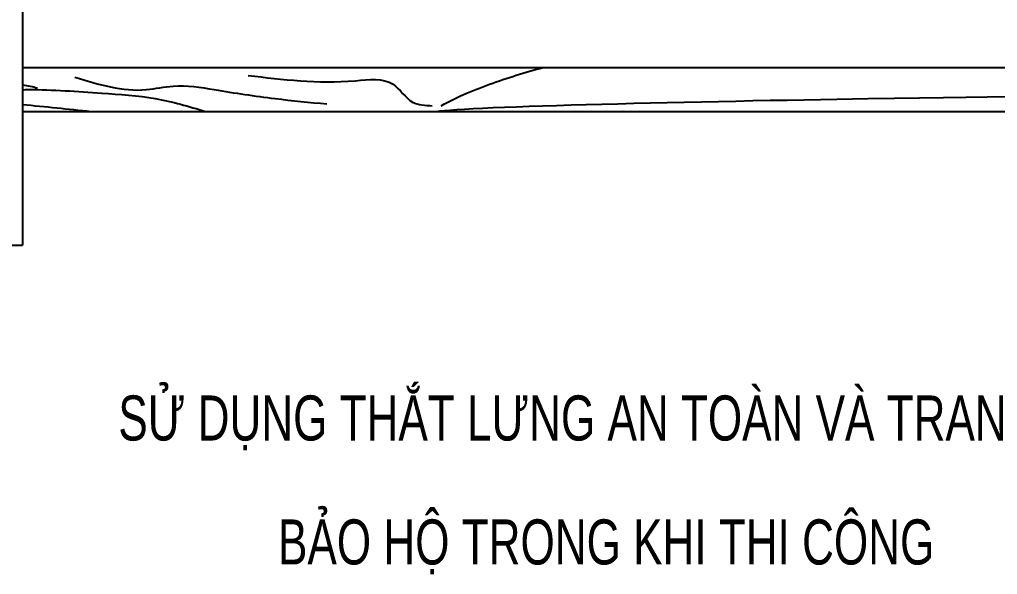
# Model space of a CAD drawing. Header units: millimetres. Extents: x -346728 to 1320345, y -537202 to -385966.
# Drawn here: x 829374 to 838792, y -507158 to -501813 of the extents above; entities that cross this region are included whole.
import ezdxf

# ---------------------------------------------------------------- set-up
doc = ezdxf.new("R2010")
doc.units = ezdxf.units.MM
doc.header["$LTSCALE"] = 100
doc.layers.add('manh', color=4, linetype='Continuous')
doc.layers.add('TEXT2', color=8, linetype='Continuous')
doc.styles.add('HAI', font='VHARIAL.TTF', dxfattribs={"width": 0.7, "height": 500})

msp = doc.modelspace()

# ---------------------------------------------------------------- linework, layer by layer
at = {"layer": 'manh', "color": 8}
for p, q in [((829402, -497054.2, -881.1), (829402, -503987.2, -881.1)), ((829402, -502274.4, -881.1), (841306.8, -502274.4, -881.1)), ((829402, -502698.4, -881.1), (841306.8, -502698.4, -881.1)), ((829402, -502698.4, -881.1), (829402, -503528.3, -881.1)), ((828860.6, -503987.2, -881.1), (829402, -503987.2, -881.1))]:
    msp.add_line(p, q, dxfattribs=at)
for points, knots in [([(833435.2, -502643.1), (833503.5, -502607.5), (833654.1, -502529.1), (833981.8, -502403.3), (834242.7, -502321.6), (834417, -502274.4)], [0, 0, 0, 0, 824.607833, 1817.635994, 3755.220768, 3755.220768, 3755.220768, 3755.220768]), ([(829402, -502443.2), (829427.1, -502445.7), (829475.5, -502452.1), (829522.8, -502465), (829545.6, -502471.2)], [4968.323551, 4968.323551, 4968.323551, 4968.323551, 5238.483475, 5491.941252, 5491.941252, 5491.941252, 5491.941252]), ([(829402, -502489.3), (829421.2, -502488.9), (829675.2, -502484.7), (830102.2, -502521.5), (830678, -502553.6), (831003.9, -502650.8), (831163.4, -502698.4)], [2928.471969, 2928.471969, 2928.471969, 2928.471969, 3134.618708, 5658.137211, 7511.6035, 9289.032969, 9289.032969, 9289.032969, 9289.032969]), ([(833392.4, -502698.4), (833664.2, -502649.6), (840052.4, -502514.8), (840820.1, -502549.9), (841306.8, -502588.6)], [0, 0, 0, 0, 2952.826004, 8171.438252, 8171.438252, 8171.438252, 8171.438252])]:
    msp.add_open_spline(points, degree=3, knots=knots, dxfattribs=at)
for points in [[(829907, -502368.1), (830595.5, -502488.4), (830853.6, -502454), (831249.5, -502488.4), (831834.6, -502574.4), (832333.8, -502625.9)], [(831576.5, -502350.9), (832609.1, -502402.4), (832970.6, -502436.8), (833159.9, -502608.7), (833349.2, -502643.1)]]:
    msp.add_spline(points, degree=3, dxfattribs=at)
msp.add_open_spline([(829402, -502631), (829622.3, -502652.2), (829842.1, -502675.3), (830061.9, -502698.4)], degree=3, dxfattribs=at)

# ---------------------------------------------------------------- texts
at = {"layer": 'TEXT2', "color": 170, "style": 'HAI', "width": 0.7}
for s, p in [('sö dông th¾t l\xadng an toµn vµ trang bÞ ', (830325.4, -505868.5, -881.1)), ('b¶o hé trong khi thi c«ng', (831863.4, -507062.6, -881.1))]:
    msp.add_text(s, height=434.153, dxfattribs=at).set_placement(p)

doc.saveas('drawing.dxf')
